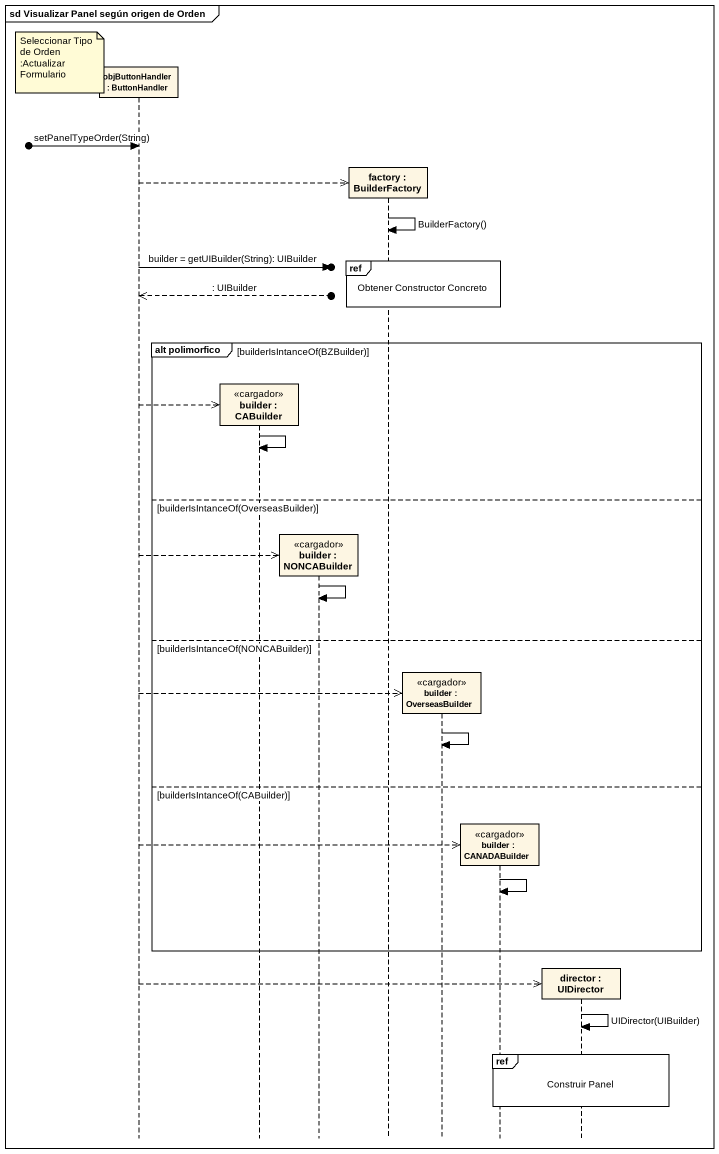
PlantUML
@startuml
mainframe sd Visualizar Panel según origen de Orden
hide footbox
participant "objButtonHandler : ButtonHandler" as objButtonHandler
participant "builder : CABuilder" as builder <<cargador>>
participant "builder : NONCABuilder" as builder_2 <<cargador>>
participant "factory : BuilderFactory" as factory
participant "builder : OverseasBuilder" as builder_3 <<cargador>>
participant "builder : CANADABuilder" as builder_4 <<cargador>>
participant "director : UIDirector" as director

note left of objButtonHandler : Seleccionar Tipo de Orden :Actualizar Formulario
[o-> objButtonHandler : setPanelTypeOrder(String)
objButtonHandler -->> factory **
factory -> factory : BuilderFactory()
ref over factory, builder_3, builder_4 : Obtener Constructor Concreto
objButtonHandler ->o] : builder = getUIBuilder(String): UIBuilder
objButtonHandler <<--o] : : UIBuilder
group alt polimorfico [builderIsIntanceOf(BZBuilder)]
  objButtonHandler -->> builder **
  builder -> builder
else builderIsIntanceOf(OverseasBuilder)
  objButtonHandler -->> builder_2 **
  builder_2 -> builder_2
else builderIsIntanceOf(NONCABuilder)
  objButtonHandler -->> builder_3 **
  builder_3 -> builder_3
else builderIsIntanceOf(CABuilder)
  objButtonHandler -->> builder_4 **
  builder_4 -> builder_4
end
objButtonHandler -->> director **
director -> director : UIDirector(UIBuilder)
ref over builder_4, director : Construir Panel
@enduml
